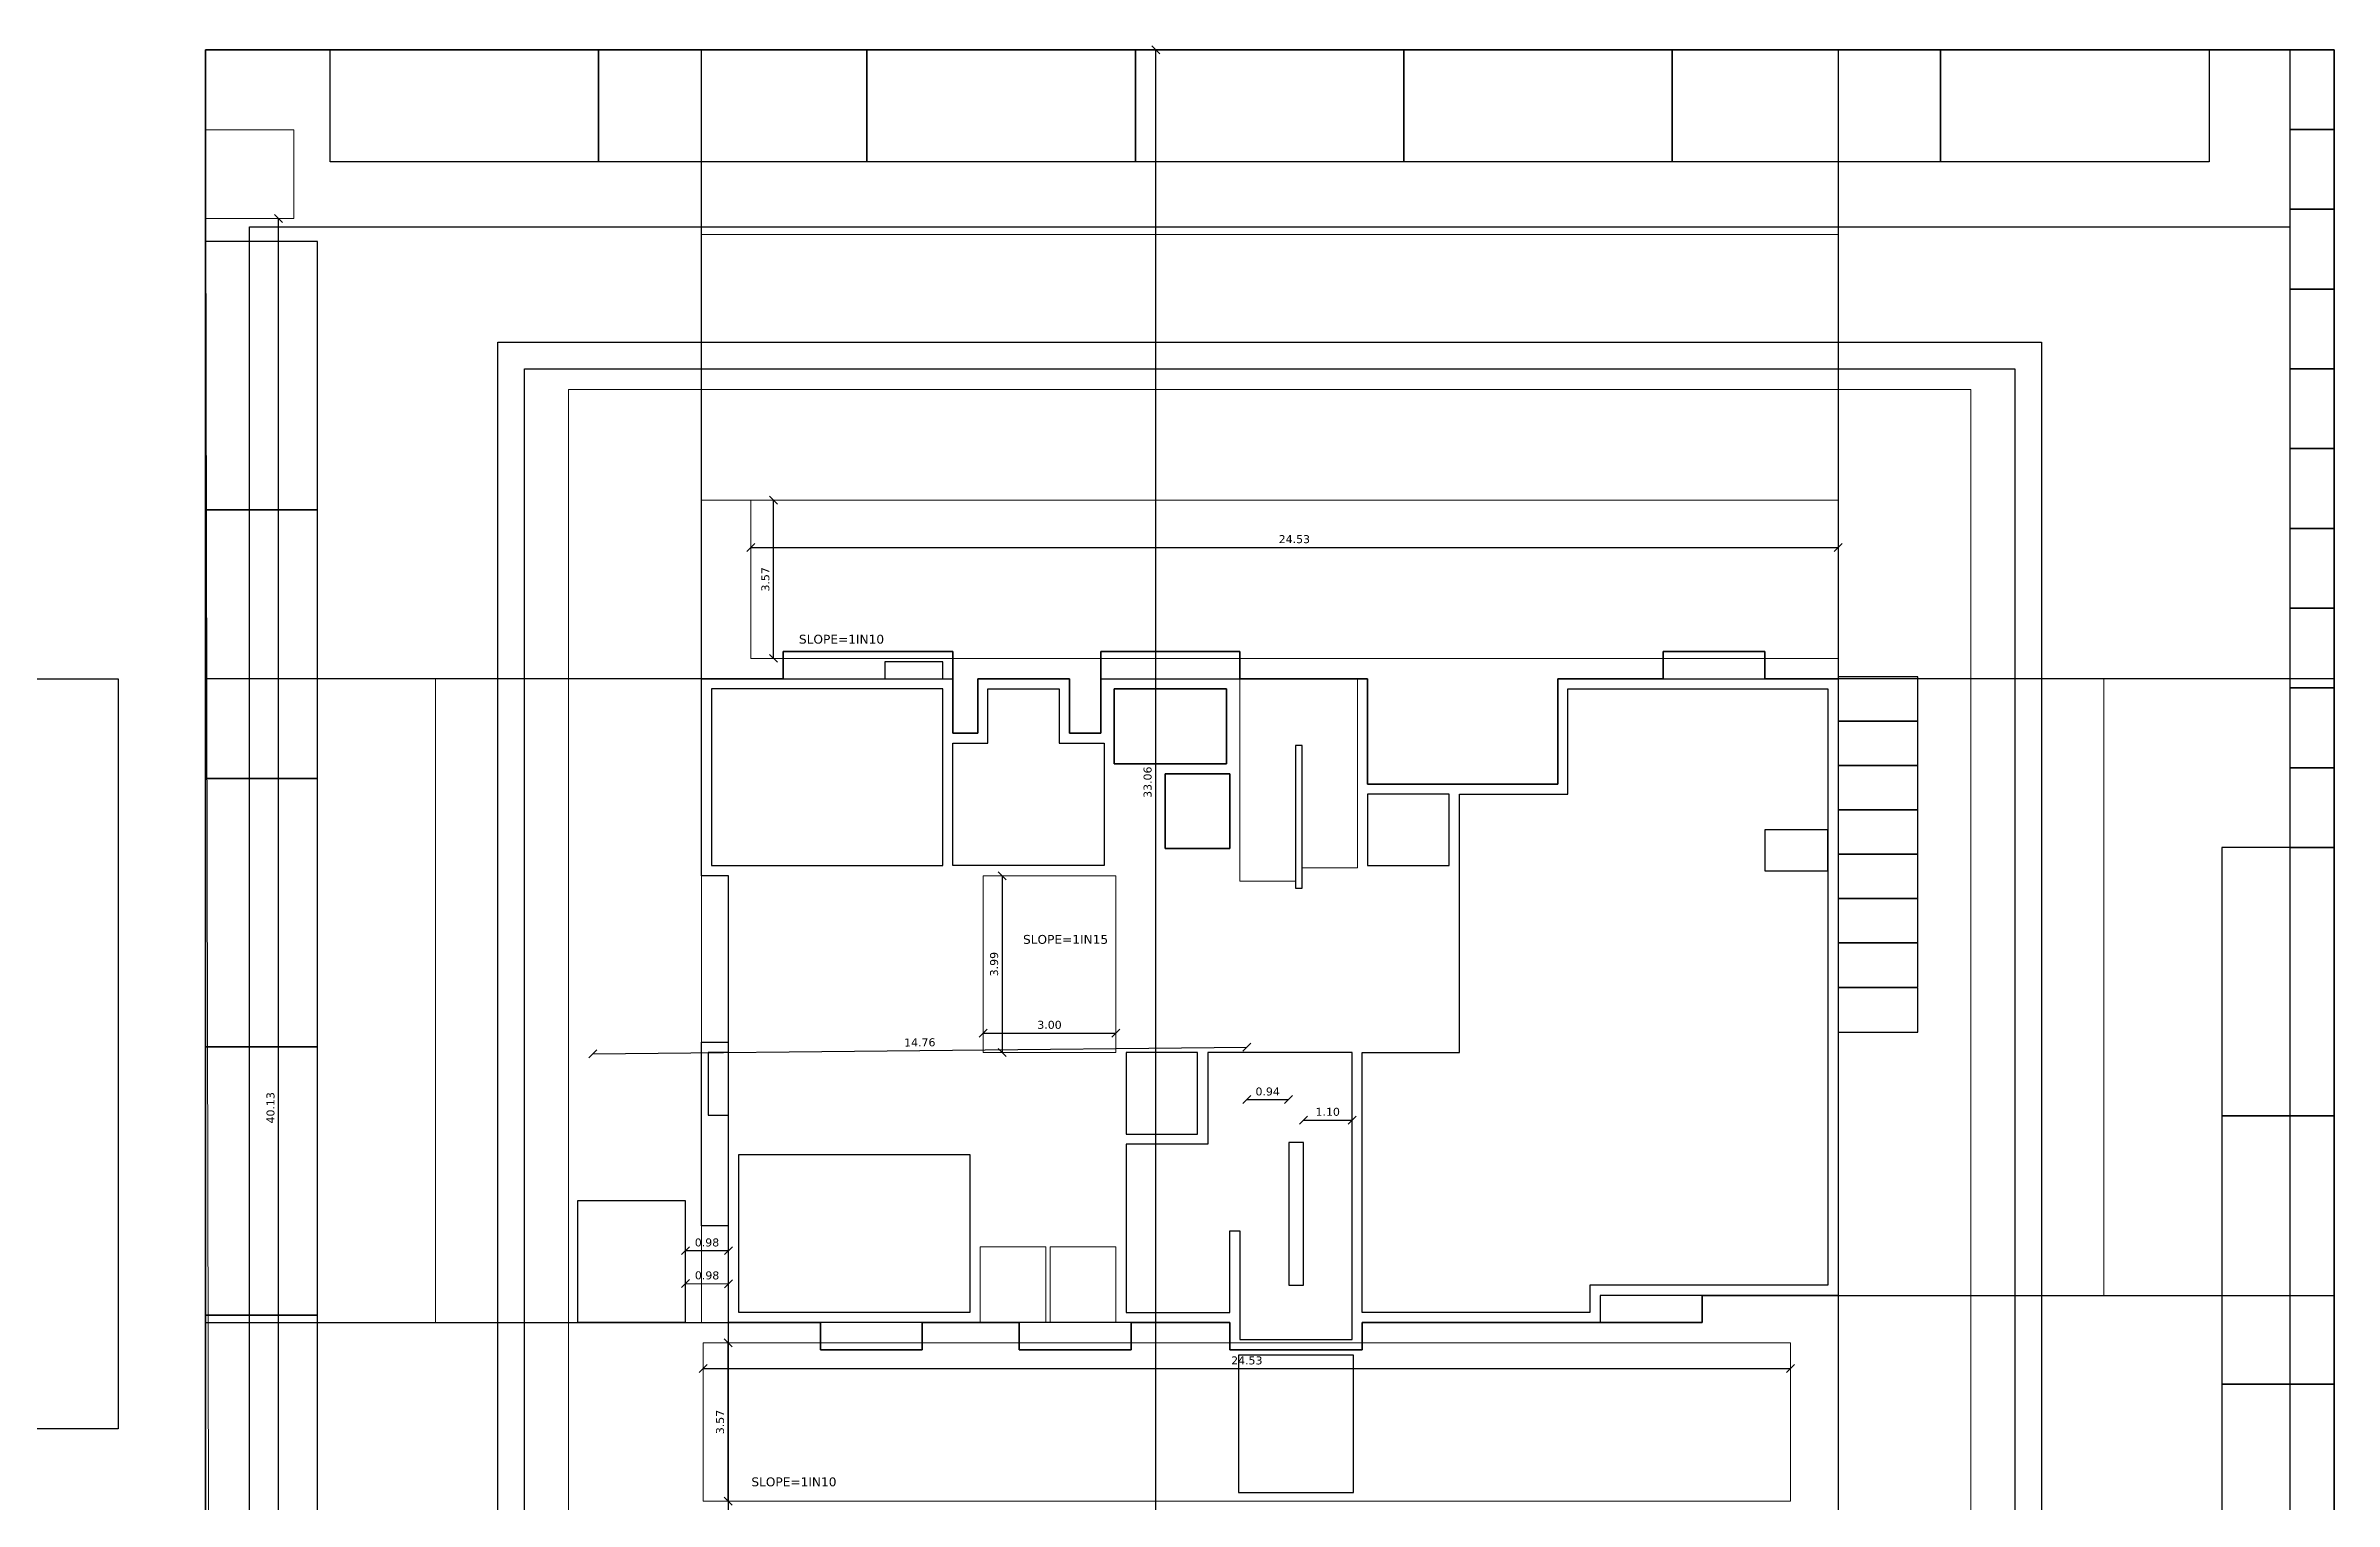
# Model space of a CAD drawing. Header units: metres. Extents: x 609 to 1377, y 679 to 857.
# Drawn here: x 965.8 to 1017.5, y 771.9 to 804.7 of the extents above; entities that cross this region are included whole.
import ezdxf

# ---------------------------------------------------------------- set-up
doc = ezdxf.new("R2010")
doc.units = ezdxf.units.M
doc.header["$MEASUREMENT"] = 0
doc.header["$PDMODE"] = 2
doc.header["$PDSIZE"] = 50
doc.layers.get('0').update_dxf_attribs({"lineweight": 0})
doc.layers.get('Defpoints').update_dxf_attribs({"lineweight": 0})
for name, color, linetype in [('BLK_1_BLDG_FOOT_PRINT', 1, 'Continuous'), ('BLK_1_FLR_0_AC_ROOM_1', 117, 'Continuous'), ('BLK_1_FLR_0_BATH', 205, 'Continuous'), ('BLK_1_FLR_0_CARPET_AREA', 10, 'Continuous'), ('BLK_1_FLR_0_EXIT_WIDTH_DOOR', 2, 'Continuous'), ('BLK_1_FLR_0_EXIT_WIDTH_STAIR', 1, 'Continuous'), ('BLK_1_FLR_0_LIFT_1', 30, 'Continuous'), ('BLK_1_FLR_0_REGULAR_ROOM_1', 117, 'Continuous'), ('BLK_1_FLR_0_REGULAR_ROOM_2', 117, 'Continuous'), ('BLK_1_FLR_0_REGULAR_ROOM_3', 117, 'Continuous'), ('BLK_1_FLR_0_WATER_CLOSET', 213, 'Continuous'), ('BLK_1_FLR_1_AC_ROOM_1', 117, 'Continuous'), ('BLK_1_LVL_-1_BSMNT_SIDE_SETBACK2', 102, 'Continuous'), ('BLK_1_LVL_0_BLDG_FOOT_PRINT', 1, 'Continuous'), ('BLK_1_LVL_0_FRONT_SETBACK', 2, 'Continuous'), ('BLK_1_LVL_0_REAR_SETBACK', 11, 'Continuous'), ('BLK_1_LVL_0_SIDE_SETBACK1', 171, 'Continuous'), ('BLK_1_LVL_0_SIDE_SETBACK2', 102, 'Continuous'), ('ELECTRICAL_ROOM', 51, 'Continuous'), ('GUARD_ROOM', 2, 'Continuous'), ('PLOT_BOUNDARY', 70, 'Continuous'), ('RWH', 130, 'Continuous'), ('SEPTIC_TANK', 146, 'Continuous')]:
    doc.layers.add(name, color=color, linetype=linetype)
for name, color, linetype, plot in [('BLK_1_COVERED_AREA', 140, 'Continuous', False), ('BLK_1_COVERED_AREA_DEDUCT', 140, 'Continuous', False), ('BLK_1_FLR_0_BLT_UP_AREA', 1, 'Continuous', False), ('BLK_1_FLR_0_BLT_UP_AREA_DEDUCT', 1, 'Continuous', False), ('BLK_1_FLR_0_DA_LIFT_1', 30, 'Continuous', False), ('BLK_1_MAX_HEIGHT_CAL_SET_BACK', 6, 'Continuous', False), ('PARKING_SLOT', 30, 'Continuous', False), ('TWO_WHEELER_PARKING', 2, 'Continuous', False)]:
    doc.layers.add(name, color=color, linetype=linetype, plot=plot)
for name, color, linetype, lineweight in [('BLK_1_DA_RAMP_1', 1, 'Continuous', 0), ('BLK_1_DRIVERS_TOILET', 165, 'Continuous', 0), ('BLK_1_FIRE_TENDER_MOVEMENT', 161, 'Continuous', 0), ('BLK_1_FLR_-1_VEHICLE_RAMP_1', 1, 'Continuous', 0), ('BLK_1_FLR_-1_VEHICLE_RAMP_2', 1, 'Continuous', 0), ('BLK_1_FLR_0_FIRESTAIR_1', 1, 'Continuous', 0), ('BLK_1_PLANTATION_GREENSTRIP', 81, 'Continuous', 0), ('BLK_i_WC_DRIVERS_TOILET', 160, 'Continuous', 0), ('DIST_EXIT', 7, 'Continuous', 0), ('SEGREGATED_TOILET', 1, 'Continuous', 0)]:
    doc.layers.add(name, color=color, linetype=linetype, lineweight=lineweight)
doc.styles.get("Standard").update_dxf_attribs({"font": 'verdana.ttf', "height": 0.18})
doc.dimstyles.get("Standard").update_dxf_attribs({"dimscale": 0, "dimtxt": 0.18, "dimasz": 0.18, "dimexe": 0.18, "dimexo": 0.0625, "dimgap": 0.09, "dimtad": 1, "dimtoh": 1, "dimzin": 0, "dimdsep": 46, "dimtxsty": 'Standard', "dimblk": 'OBLIQUE', "dimcen": 0.09, "dimse1": 1, "dimse2": 1, "dimadec": 0, "dimazin": 0, "dimtfac": 1, "dimtofl": 0, "dimtmove": 0, "dimatfit": 3, "dimldrblk": 'OBLIQUE', "dimfxl": 1, "dimtolj": 1, "dimtzin": 0, "dimarcsym": 0})

# ---------------------------------------------------------------- blocks, each defined once
blk = doc.blocks.new('_Oblique')
at = {"color": 0, "linetype": 'ByBlock', "lineweight": -2}
blk.add_line((-0.5, -0.5), (0.5, 0.5), dxfattribs=at)
blk = doc.blocks.new('*D123')
at = {"layer": 'Defpoints', "color": 0}
for p in [(980.275, 776.78), (981.25, 776.772), (981.25, 776.772)]:
    blk.add_point(p, dxfattribs=at)
at = {"layer": 'SEPTIC_TANK', "color": 0, "lineweight": -2}
blk.add_line((980.275, 776.78), (981.25, 776.772), dxfattribs=at)
at = {"layer": 'SEPTIC_TANK', "color": 0, "lineweight": -2, "xscale": 0.18, "yscale": 0.18, "zscale": 0.18}
for p, rotation in [((980.275, 776.78), 179.5605759455701), ((981.25, 776.772), 359.5605759455702)]:
    blk.add_blockref('_Oblique', p, dxfattribs=dict(at, rotation=rotation))
at = {"layer": 'SEPTIC_TANK', "color": 0, "insert": (980.764, 776.96), "char_height": 0.18, "attachment_point": 5, "rotation": 359.5606}
blk.add_mtext('\\A1;0.98', dxfattribs=at)
blk = doc.blocks.new('*D160')
at = {"layer": 'BLK_1_MAX_HEIGHT_CAL_SET_BACK', "color": 0, "lineweight": -2}
blk.add_line((990.889, 771.563), (990.889, 804.618), dxfattribs=at)
at = {"layer": 'Defpoints', "color": 0}
for p in [(989.645, 804.618), (990.889, 804.618), (987.805, 771.563)]:
    blk.add_point(p, dxfattribs=at)
at = {"layer": 'BLK_1_MAX_HEIGHT_CAL_SET_BACK', "color": 0, "lineweight": -2, "xscale": 0.18, "yscale": 0.18, "zscale": 0.18}
for p, rotation in [((990.889, 804.618), 90), ((990.889, 771.563), 270)]:
    blk.add_blockref('_Oblique', p, dxfattribs=dict(at, rotation=rotation))
at = {"layer": 'BLK_1_MAX_HEIGHT_CAL_SET_BACK', "color": 0, "insert": (990.705, 788.09), "char_height": 0.18, "attachment_point": 5, "rotation": 90}
blk.add_mtext('\\A1;33.06', dxfattribs=at)
blk = doc.blocks.new('*D164')
at = {"layer": 'Defpoints', "color": 0}
for p in [(978.186, 781.959), (992.944, 782.108), (992.944, 782.108)]:
    blk.add_point(p, dxfattribs=at)
at = {"layer": 'DIST_EXIT', "color": 0, "lineweight": -2}
blk.add_line((978.186, 781.959), (992.944, 782.108), dxfattribs=at)
at = {"layer": 'DIST_EXIT', "color": 0, "lineweight": -2, "xscale": 0.18, "yscale": 0.18, "zscale": 0.18}
for p, rotation in [((978.186, 781.959), 180.578067653812), ((992.944, 782.108), 0.5780676538120514)]:
    blk.add_blockref('_Oblique', p, dxfattribs=dict(at, rotation=rotation))
at = {"layer": 'DIST_EXIT', "color": 0, "insert": (985.563, 782.217), "char_height": 0.18, "attachment_point": 5, "rotation": 0.5781}
blk.add_mtext('\\A1;14.76', dxfattribs=at)
blk = doc.blocks.new('*D171')
at = {"layer": 'BLK_1_FLR_0_EXIT_WIDTH_DOOR', "color": 0, "lineweight": -2}
blk.add_line((992.944, 780.927), (993.883, 780.927), dxfattribs=at)
at = {"layer": 'Defpoints', "color": 0}
for p in [(992.944, 782.108), (993.883, 782.099), (993.883, 780.927)]:
    blk.add_point(p, dxfattribs=at)
at = {"layer": 'BLK_1_FLR_0_EXIT_WIDTH_DOOR', "color": 0, "lineweight": -2, "xscale": 0.18, "yscale": 0.18, "zscale": 0.18, "rotation": 180}
blk.add_blockref('_Oblique', (992.944, 780.927), dxfattribs=at)
at = {"layer": 'BLK_1_FLR_0_EXIT_WIDTH_DOOR', "color": 0, "lineweight": -2, "xscale": 0.18, "yscale": 0.18, "zscale": 0.18}
blk.add_blockref('_Oblique', (993.883, 780.927), dxfattribs=at)
at = {"layer": 'BLK_1_FLR_0_EXIT_WIDTH_DOOR', "color": 0, "insert": (993.413, 781.11), "char_height": 0.18, "attachment_point": 5}
blk.add_mtext('\\A1;0.94', dxfattribs=at)
blk = doc.blocks.new('*D172')
at = {"layer": 'BLK_1_FLR_0_EXIT_WIDTH_STAIR', "color": 0, "lineweight": -2}
blk.add_line((994.218, 780.467), (995.318, 780.467), dxfattribs=at)
at = {"layer": 'Defpoints', "color": 0}
for p in [(995.318, 780.467), (994.218, 779.806), (995.318, 779.806)]:
    blk.add_point(p, dxfattribs=at)
at = {"layer": 'BLK_1_FLR_0_EXIT_WIDTH_STAIR', "color": 0, "lineweight": -2, "xscale": 0.18, "yscale": 0.18, "zscale": 0.18, "rotation": 180}
blk.add_blockref('_Oblique', (994.218, 780.467), dxfattribs=at)
at = {"layer": 'BLK_1_FLR_0_EXIT_WIDTH_STAIR', "color": 0, "lineweight": -2, "xscale": 0.18, "yscale": 0.18, "zscale": 0.18}
blk.add_blockref('_Oblique', (995.318, 780.467), dxfattribs=at)
at = {"layer": 'BLK_1_FLR_0_EXIT_WIDTH_STAIR', "color": 0, "insert": (994.768, 780.651), "char_height": 0.18, "attachment_point": 5}
blk.add_mtext('\\A1;1.10', dxfattribs=at)
blk = doc.blocks.new('*D177')
at = {"layer": 'Defpoints', "color": 0, "linetype": 'ByBlock'}
for p in [(980.275, 777.519), (981.25, 777.519), (981.25, 777.519)]:
    blk.add_point(p, dxfattribs=at)
at = {"layer": 'SEPTIC_TANK', "color": 0, "linetype": 'ByBlock', "lineweight": -2}
blk.add_line((980.275, 777.519), (981.25, 777.519), dxfattribs=at)
at = {"layer": 'SEPTIC_TANK', "color": 0, "linetype": 'ByBlock', "lineweight": -2, "xscale": 0.18, "yscale": 0.18, "zscale": 0.18, "rotation": 180}
blk.add_blockref('_Oblique', (980.275, 777.519), dxfattribs=at)
at = {"layer": 'SEPTIC_TANK', "color": 0, "linetype": 'ByBlock', "lineweight": -2, "xscale": 0.18, "yscale": 0.18, "zscale": 0.18}
blk.add_blockref('_Oblique', (981.25, 777.519), dxfattribs=at)
at = {"layer": 'SEPTIC_TANK', "color": 0, "linetype": 'ByBlock', "insert": (980.762, 777.703), "char_height": 0.18, "attachment_point": 5}
blk.add_mtext('\\A1;0.98', dxfattribs=at)
blk = doc.blocks.new('*D327')
at = {"layer": 'BLK_1_DA_RAMP_1', "color": 0, "lineweight": -2}
blk.add_line((986.99, 782.43), (989.99, 782.43), dxfattribs=at)
at = {"layer": 'Defpoints', "color": 0}
for p in [(989.99, 782.43), (986.99, 781.991), (989.99, 781.991)]:
    blk.add_point(p, dxfattribs=at)
at = {"layer": 'BLK_1_DA_RAMP_1', "color": 0, "lineweight": -2, "xscale": 0.18, "yscale": 0.18, "zscale": 0.18, "rotation": 180}
blk.add_blockref('_Oblique', (986.99, 782.43), dxfattribs=at)
at = {"layer": 'BLK_1_DA_RAMP_1', "color": 0, "lineweight": -2, "xscale": 0.18, "yscale": 0.18, "zscale": 0.18}
blk.add_blockref('_Oblique', (989.99, 782.43), dxfattribs=at)
at = {"layer": 'BLK_1_DA_RAMP_1', "color": 0, "insert": (988.49, 782.614), "char_height": 0.18, "attachment_point": 5}
blk.add_mtext('\\A1;3.00', dxfattribs=at)
blk = doc.blocks.new('*D328')
at = {"layer": 'BLK_1_DA_RAMP_1', "color": 0, "lineweight": -2}
blk.add_line((987.425, 785.978), (987.425, 781.991), dxfattribs=at)
at = {"layer": 'Defpoints', "color": 0}
for p in [(986.99, 785.978), (986.99, 781.991), (987.425, 781.991)]:
    blk.add_point(p, dxfattribs=at)
at = {"layer": 'BLK_1_DA_RAMP_1', "color": 0, "lineweight": -2, "xscale": 0.18, "yscale": 0.18, "zscale": 0.18}
for p, rotation in [((987.425, 785.978), 90), ((987.425, 781.991), 270)]:
    blk.add_blockref('_Oblique', p, dxfattribs=dict(at, rotation=rotation))
at = {"layer": 'BLK_1_DA_RAMP_1', "color": 0, "insert": (987.241, 783.985), "char_height": 0.18, "attachment_point": 5, "rotation": 90}
blk.add_mtext('\\A1;3.99', dxfattribs=at)
blk = doc.blocks.new('*D335')
at = {"layer": 'Defpoints', "color": 0}
for p in [(971.097, 800.808), (971.443, 800.808), (971.922, 760.678)]:
    blk.add_point(p, dxfattribs=at)
at = {"layer": 'SEGREGATED_TOILET', "color": 0, "lineweight": -2}
blk.add_line((971.097, 760.678), (971.097, 800.808), dxfattribs=at)
at = {"layer": 'SEGREGATED_TOILET', "color": 0, "lineweight": -2, "xscale": 0.18, "yscale": 0.18, "zscale": 0.18}
for p, rotation in [((971.097, 800.808), 90), ((971.097, 760.678), 270)]:
    blk.add_blockref('_Oblique', p, dxfattribs=dict(at, rotation=rotation))
at = {"layer": 'SEGREGATED_TOILET', "color": 0, "insert": (970.914, 780.743), "char_height": 0.18, "attachment_point": 5, "rotation": 90}
blk.add_mtext('\\A1;40.13', dxfattribs=at)
blk = doc.blocks.new('*D336')
at = {"layer": 'BLK_1_FLR_-1_VEHICLE_RAMP_2', "color": 0, "lineweight": -2}
blk.add_line((981.748, 793.389), (1006.282, 793.389), dxfattribs=at)
at = {"layer": 'Defpoints', "color": 0}
for p in [(981.748, 794.451), (1006.282, 794.451), (1006.282, 793.389)]:
    blk.add_point(p, dxfattribs=at)
at = {"layer": 'BLK_1_FLR_-1_VEHICLE_RAMP_2', "color": 0, "lineweight": -2, "xscale": 0.18, "yscale": 0.18, "zscale": 0.18, "rotation": 180}
blk.add_blockref('_Oblique', (981.748, 793.389), dxfattribs=at)
at = {"layer": 'BLK_1_FLR_-1_VEHICLE_RAMP_2', "color": 0, "lineweight": -2, "xscale": 0.18, "yscale": 0.18, "zscale": 0.18}
blk.add_blockref('_Oblique', (1006.282, 793.389), dxfattribs=at)
at = {"layer": 'BLK_1_FLR_-1_VEHICLE_RAMP_2', "color": 0, "insert": (994.015, 793.573), "char_height": 0.18, "attachment_point": 5}
blk.add_mtext('\\A1;24.53', dxfattribs=at)
blk = doc.blocks.new('*D337')
at = {"layer": 'BLK_1_FLR_-1_VEHICLE_RAMP_2', "color": 0, "lineweight": -2}
blk.add_line((982.264, 790.885), (982.264, 794.451), dxfattribs=at)
at = {"layer": 'Defpoints', "color": 0}
for p in [(981.748, 794.451), (982.264, 794.451), (981.748, 790.885)]:
    blk.add_point(p, dxfattribs=at)
at = {"layer": 'BLK_1_FLR_-1_VEHICLE_RAMP_2', "color": 0, "lineweight": -2, "xscale": 0.18, "yscale": 0.18, "zscale": 0.18}
for p, rotation in [((982.264, 794.451), 90), ((982.264, 790.885), 270)]:
    blk.add_blockref('_Oblique', p, dxfattribs=dict(at, rotation=rotation))
at = {"layer": 'BLK_1_FLR_-1_VEHICLE_RAMP_2', "color": 0, "insert": (982.08, 792.668), "char_height": 0.18, "attachment_point": 5, "rotation": 90}
blk.add_mtext('\\A1;3.57', dxfattribs=at)
blk = doc.blocks.new('*D338')
at = {"layer": 'BLK_1_FLR_-1_VEHICLE_RAMP_1', "color": 0, "lineweight": -2}
blk.add_line((981.241, 771.869), (981.241, 775.436), dxfattribs=at)
at = {"layer": 'Defpoints', "color": 0}
for p in [(980.675, 775.436), (981.241, 775.436), (980.675, 771.869)]:
    blk.add_point(p, dxfattribs=at)
at = {"layer": 'BLK_1_FLR_-1_VEHICLE_RAMP_1', "color": 0, "lineweight": -2, "xscale": 0.18, "yscale": 0.18, "zscale": 0.18}
for p, rotation in [((981.241, 775.436), 90), ((981.241, 771.869), 270)]:
    blk.add_blockref('_Oblique', p, dxfattribs=dict(at, rotation=rotation))
at = {"layer": 'BLK_1_FLR_-1_VEHICLE_RAMP_1', "color": 0, "insert": (981.057, 773.653), "char_height": 0.18, "attachment_point": 5, "rotation": 90}
blk.add_mtext('\\A1;3.57', dxfattribs=at)
blk = doc.blocks.new('*D339')
at = {"layer": 'BLK_1_FLR_-1_VEHICLE_RAMP_1', "color": 0, "lineweight": -2}
blk.add_line((980.675, 774.857), (1005.208, 774.857), dxfattribs=at)
at = {"layer": 'Defpoints', "color": 0}
for p in [(980.675, 775.436), (1005.208, 775.436), (1005.208, 774.857)]:
    blk.add_point(p, dxfattribs=at)
at = {"layer": 'BLK_1_FLR_-1_VEHICLE_RAMP_1', "color": 0, "lineweight": -2, "xscale": 0.18, "yscale": 0.18, "zscale": 0.18, "rotation": 180}
blk.add_blockref('_Oblique', (980.675, 774.857), dxfattribs=at)
at = {"layer": 'BLK_1_FLR_-1_VEHICLE_RAMP_1', "color": 0, "lineweight": -2, "xscale": 0.18, "yscale": 0.18, "zscale": 0.18}
blk.add_blockref('_Oblique', (1005.208, 774.857), dxfattribs=at)
at = {"layer": 'BLK_1_FLR_-1_VEHICLE_RAMP_1', "color": 0, "insert": (992.942, 775.041), "char_height": 0.18, "attachment_point": 5}
blk.add_mtext('\\A1;24.53', dxfattribs=at)

msp = doc.modelspace()

# ---------------------------------------------------------------- linework, layer by layer
at = {"layer": 'BLK_1_BLDG_FOOT_PRINT'}
msp.add_lwpolyline([(981.25, 775.896), (981.25, 778.081), (980.637, 778.081), (980.637, 782.221), (981.25, 782.221), (981.25, 785.978), (980.637, 785.978), (980.637, 790.425), (982.478, 790.425), (982.478, 791.038), (986.31, 791.038), (986.31, 789.198), (986.871, 789.198), (986.871, 790.425), (988.941, 790.425), (988.941, 789.198), (989.645, 789.198), (989.645, 791.038), (992.788, 791.038), (992.788, 790.425), (995.668, 790.425), (995.668, 788.048), (999.957, 788.048), (999.957, 790.424), (1002.333, 790.424), (1002.333, 791.038), (1004.633, 791.038), (1004.633, 790.425), (1006.282, 790.425), (1006.282, 776.51), (1003.215, 776.51), (1003.215, 775.896), (995.548, 775.896), (995.548, 775.283), (992.558, 775.283), (992.558, 775.896), (990.335, 775.896), (990.335, 775.283), (987.805, 775.283), (987.805, 775.896), (985.62, 775.896), (985.62, 775.283), (983.32, 775.283), (983.32, 775.896)], close=True, dxfattribs=at)
at = {"layer": 'BLK_1_COVERED_AREA'}
msp.add_lwpolyline([(981.25, 775.896), (981.25, 778.081), (980.637, 778.081), (980.637, 782.221), (981.25, 782.221), (981.25, 785.978), (980.637, 785.978), (980.637, 790.425), (982.478, 790.425), (982.478, 791.038), (986.31, 791.038), (986.31, 789.198), (986.871, 789.198), (986.871, 790.425), (988.941, 790.425), (988.941, 789.198), (989.645, 789.198), (989.645, 791.038), (992.788, 791.038), (992.788, 790.425), (995.668, 790.425), (995.668, 788.048), (999.957, 788.048), (999.957, 790.424), (1002.333, 790.424), (1002.333, 791.038), (1004.633, 791.038), (1004.633, 790.425), (1006.282, 790.425), (1006.282, 776.51), (1003.215, 776.51), (1003.215, 775.896), (995.548, 775.896), (995.548, 775.283), (992.558, 775.283), (992.558, 775.896), (990.335, 775.896), (990.335, 775.283), (987.805, 775.283), (987.805, 775.896), (985.62, 775.896), (985.62, 775.283), (983.32, 775.283), (983.32, 775.896)], close=True, dxfattribs=at)
at = {"layer": 'BLK_1_COVERED_AREA_DEDUCT'}
for points in [[(984.777, 790.425), (986.08, 790.425), (986.08, 790.808), (984.777, 790.808)], [(1004.633, 786.093), (1006.052, 786.093), (1006.052, 787.013), (1004.633, 787.013)], [(980.789, 780.573), (981.25, 780.573), (981.25, 781.991), (980.789, 781.991)], [(993.887, 776.739), (994.219, 776.739), (994.219, 779.959), (993.887, 779.959)]]:
    msp.add_lwpolyline(points, close=True, dxfattribs=at)
at = {"layer": 'BLK_1_DA_RAMP_1'}
msp.add_lwpolyline([(989.99, 781.991), (986.99, 781.991), (986.99, 785.978), (989.99, 785.978)], close=True, dxfattribs=at)
at = {"layer": 'BLK_1_DRIVERS_TOILET'}
msp.add_lwpolyline([(988.407, 777.602), (986.923, 777.602), (986.923, 775.896), (988.407, 775.896)], close=True, dxfattribs=at)
at = {"layer": 'BLK_1_FIRE_TENDER_MOVEMENT'}
for points in [[(980.637, 794.451), (1006.282, 794.451), (1006.282, 800.451), (980.637, 800.451)], [(974.637, 775.896), (980.637, 775.896), (980.637, 790.425), (974.637, 790.425)], [(1006.282, 790.425), (1012.282, 790.425), (1012.282, 776.51), (1006.282, 776.51)]]:
    msp.add_lwpolyline(points, close=True, dxfattribs=at)
at = {"layer": 'BLK_1_FLR_-1_VEHICLE_RAMP_1'}
msp.add_lwpolyline([(980.675, 771.869), (1005.208, 771.869), (1005.208, 775.436), (980.675, 775.436)], close=True, dxfattribs=at)
at = {"layer": 'BLK_1_FLR_-1_VEHICLE_RAMP_2'}
msp.add_lwpolyline([(981.748, 790.885), (1006.282, 790.885), (1006.282, 794.451), (981.748, 794.451)], close=True, dxfattribs=at)
at = {"layer": 'BLK_1_FLR_0_AC_ROOM_1', "color": 1}
msp.add_lwpolyline([(995.548, 781.991), (997.738, 781.991), (997.738, 787.818), (1000.187, 787.818), (1000.187, 790.194), (1006.052, 790.194), (1006.052, 776.74), (1000.685, 776.74), (1000.685, 776.126), (995.548, 776.126)], close=True, dxfattribs=at)
at = {"layer": 'BLK_1_FLR_0_BATH'}
msp.add_lwpolyline([(989.952, 788.508), (992.482, 788.508), (992.482, 790.195), (989.952, 790.195)], close=True, dxfattribs=at)
at = {"layer": 'BLK_1_FLR_0_BLT_UP_AREA', "color": 3}
msp.add_lwpolyline([(980.637, 790.425), (986.31, 790.425), (986.31, 789.198), (986.871, 789.198), (986.871, 790.425), (988.941, 790.425), (988.941, 789.198), (989.645, 789.198), (989.645, 790.425), (995.668, 790.425), (995.668, 788.048), (999.957, 788.048), (999.957, 790.425), (1006.282, 790.425), (1006.282, 776.51), (1000.915, 776.51), (1000.915, 775.896), (995.548, 775.896), (995.548, 775.283), (992.558, 775.283), (992.558, 775.896), (981.25, 775.896), (981.25, 785.978), (980.637, 785.978)], close=True, dxfattribs=at)
at = {"layer": 'BLK_1_FLR_0_BLT_UP_AREA_DEDUCT', "color": 3}
for points in [[(994.038, 785.701), (994.188, 785.701), (994.188, 788.921), (994.038, 788.921)], [(993.887, 776.739), (994.219, 776.739), (994.219, 779.959), (993.887, 779.959)]]:
    msp.add_lwpolyline(points, close=True, dxfattribs=at)
at = {"layer": 'BLK_1_FLR_0_CARPET_AREA', "color": 25}
for points in [[(980.867, 786.208), (986.08, 786.208), (986.08, 790.195), (980.867, 790.195)], [(986.31, 788.968), (987.101, 788.968), (987.101, 790.195), (988.711, 790.195), (988.711, 788.968), (989.722, 788.968), (989.722, 786.208), (986.31, 786.208)], [(989.952, 790.195), (992.482, 790.195), (992.482, 788.508), (989.952, 788.508)], [(995.548, 781.991), (997.738, 781.991), (997.738, 787.818), (1000.187, 787.818), (1000.187, 790.194), (1006.052, 790.194), (1006.052, 776.74), (1000.685, 776.74), (1000.685, 776.126), (995.548, 776.126)], [(991.098, 788.278), (992.558, 788.278), (992.558, 786.591), (991.098, 786.591)], [(990.22, 776.126), (992.558, 776.126), (992.558, 777.966), (992.788, 777.966), (992.788, 775.513), (995.318, 775.513), (995.318, 781.991), (992.06, 781.991), (992.06, 779.921), (990.22, 779.921)], [(981.48, 779.691), (986.693, 779.691), (986.693, 776.126), (981.48, 776.126)]]:
    msp.add_lwpolyline(points, close=True, dxfattribs=at)
at = {"layer": 'BLK_1_FLR_0_DA_LIFT_1'}
msp.add_lwpolyline([(995.668, 786.208), (997.508, 786.208), (997.508, 787.818), (995.668, 787.818)], close=True, dxfattribs=at)
at = {"layer": 'BLK_1_FLR_0_FIRESTAIR_1'}
msp.add_lwpolyline([(992.788, 785.854), (992.788, 790.425), (995.438, 790.425), (995.438, 786.161), (994.188, 786.161), (994.188, 788.921), (994.038, 788.921), (994.038, 785.854)], close=True, dxfattribs=at)
at = {"layer": 'BLK_1_FLR_0_LIFT_1'}
msp.add_lwpolyline([(990.22, 780.151), (991.83, 780.151), (991.83, 781.991), (990.22, 781.991)], close=True, dxfattribs=at)
at = {"layer": 'BLK_1_FLR_0_REGULAR_ROOM_1', "color": 1}
msp.add_lwpolyline([(981.48, 779.691), (986.693, 779.691), (986.693, 776.126), (981.48, 776.126)], close=True, dxfattribs=at)
at = {"layer": 'BLK_1_FLR_0_REGULAR_ROOM_2', "color": 1}
msp.add_lwpolyline([(986.31, 788.968), (987.101, 788.968), (987.101, 790.195), (988.711, 790.195), (988.711, 788.968), (989.722, 788.968), (989.722, 786.208), (986.31, 786.208)], close=True, dxfattribs=at)
at = {"layer": 'BLK_1_FLR_0_REGULAR_ROOM_3', "color": 1}
msp.add_lwpolyline([(990.22, 776.126), (992.558, 776.126), (992.558, 777.966), (992.788, 777.966), (992.788, 775.513), (995.318, 775.513), (995.318, 781.991), (992.06, 781.991), (992.06, 779.921), (990.22, 779.921)], close=True, dxfattribs=at)
at = {"layer": 'BLK_1_FLR_0_WATER_CLOSET'}
msp.add_lwpolyline([(991.098, 786.591), (992.558, 786.591), (992.558, 788.278), (991.098, 788.278)], close=True, dxfattribs=at)
at = {"layer": 'BLK_1_FLR_1_AC_ROOM_1'}
for points in [[(969.443, 804.618), (1017.475, 804.618), (1017.475, 760.678), (969.443, 760.678)], [(976.043, 798.018), (1010.875, 798.018), (1010.875, 767.278), (976.043, 767.278)], [(976.643, 797.418), (1010.275, 797.418), (1010.275, 767.878), (976.643, 767.878)]]:
    msp.add_lwpolyline(points, close=True, dxfattribs=at)
at = {"layer": 'BLK_1_LVL_-1_BSMNT_SIDE_SETBACK2'}
msp.add_lwpolyline([(958.678, 773.5, 0.174626), (960.093, 776.51), (960.115, 786.285), (956.282, 786.285), (956.282, 790.425), (967.475, 790.425), (967.475, 773.5)], format="xyb", close=True, dxfattribs=at)
at = {"layer": 'BLK_1_LVL_0_BLDG_FOOT_PRINT'}
msp.add_lwpolyline([(981.25, 775.896), (981.25, 778.081), (980.637, 778.081), (980.637, 782.221), (981.25, 782.221), (981.25, 785.978), (980.637, 785.978), (980.637, 790.425), (982.478, 790.425), (982.478, 791.038), (986.31, 791.038), (986.31, 789.198), (986.871, 789.198), (986.871, 790.425), (988.941, 790.425), (988.941, 789.198), (989.645, 789.198), (989.645, 791.038), (992.788, 791.038), (992.788, 790.425), (995.668, 790.425), (995.668, 788.048), (999.957, 788.048), (999.957, 790.424), (1002.333, 790.424), (1002.333, 791.038), (1004.633, 791.038), (1004.633, 790.425), (1006.282, 790.425), (1006.282, 776.51), (1003.215, 776.51), (1003.215, 775.896), (995.548, 775.896), (995.548, 775.283), (992.558, 775.283), (992.558, 775.896), (990.335, 775.896), (990.335, 775.283), (987.805, 775.283), (987.805, 775.896), (985.62, 775.896), (985.62, 775.283), (983.32, 775.283), (983.32, 775.896)], close=True, dxfattribs=at)
at = {"layer": 'BLK_1_LVL_0_FRONT_SETBACK'}
msp.add_lwpolyline([(981.25, 775.896), (983.32, 775.896), (983.32, 775.283), (985.62, 775.283), (985.62, 775.896), (987.805, 775.896), (987.805, 775.283), (990.335, 775.283), (990.335, 775.896), (992.558, 775.896), (992.558, 775.283), (995.548, 775.283), (995.548, 775.896), (1003.215, 775.896), (1003.215, 776.51), (1006.282, 776.51), (1006.282, 760.678), (981.25, 760.678)], close=True, dxfattribs=at)
at = {"layer": 'BLK_1_LVL_0_REAR_SETBACK'}
msp.add_lwpolyline([(980.637, 790.425), (980.637, 804.618), (1006.282, 804.618), (1006.282, 790.425), (1004.633, 790.425), (1004.633, 791.038), (1002.333, 791.038), (1002.333, 790.424), (999.957, 790.425), (999.957, 788.048), (995.668, 788.048), (995.668, 790.425), (992.788, 790.425), (992.788, 791.038), (989.645, 791.038), (989.645, 789.198), (988.941, 789.198), (988.941, 790.425), (986.871, 790.425), (986.871, 789.198), (986.31, 789.198), (986.31, 791.038), (982.478, 791.038), (982.478, 790.425)], close=True, dxfattribs=at)
at = {"layer": 'BLK_1_LVL_0_SIDE_SETBACK1'}
msp.add_lwpolyline([(981.25, 775.896), (981.25, 778.081), (980.637, 778.081), (980.637, 782.221), (981.25, 782.221), (981.25, 785.978), (980.637, 785.978), (980.637, 790.425), (969.443, 790.425), (969.443, 775.896)], close=True, dxfattribs=at)
at = {"layer": 'BLK_1_LVL_0_SIDE_SETBACK2'}
msp.add_lwpolyline([(1006.282, 776.51), (1017.475, 776.51), (1017.475, 790.425), (1006.282, 790.425)], close=True, dxfattribs=at)
at = {"layer": 'BLK_1_PLANTATION_GREENSTRIP'}
msp.add_lwpolyline([(969.533, 760.678), (969.443, 804.618), (1017.475, 804.618), (1017.475, 760.678), (1009.282, 760.678), (1009.282, 796.951), (977.637, 796.951), (977.637, 760.678)], close=True, dxfattribs=at)
at = {"layer": 'BLK_i_WC_DRIVERS_TOILET'}
msp.add_lwpolyline([(988.507, 777.602), (989.99, 777.602), (989.99, 775.896), (988.507, 775.896)], close=True, dxfattribs=at)
at = {"layer": 'ELECTRICAL_ROOM'}
msp.add_lwpolyline([(980.867, 786.208), (986.08, 786.208), (986.08, 790.195), (980.867, 790.195)], close=True, dxfattribs=at)
at = {"layer": 'GUARD_ROOM'}
msp.add_lwpolyline([(992.753, 772.063), (995.353, 772.063), (995.353, 775.163), (992.753, 775.163)], close=True, dxfattribs=at)
at = {"layer": 'PARKING_SLOT', "linetype": 'Continuous'}
for points in [[(978.313, 804.618), (978.313, 802.088), (972.257, 802.088), (972.257, 804.618)], [(984.37, 804.618), (984.37, 802.088), (978.313, 802.088), (978.313, 804.618)], [(990.427, 804.618), (990.427, 802.088), (984.37, 802.088), (984.37, 804.618)], [(996.483, 804.618), (996.483, 802.088), (990.427, 802.088), (990.427, 804.618)], [(1002.54, 804.618), (1002.54, 802.088), (996.483, 802.088), (996.483, 804.618)], [(1008.597, 804.618), (1008.597, 802.088), (1002.54, 802.088), (1002.54, 804.618)], [(1014.653, 804.618), (1014.653, 802.088), (1008.597, 802.088), (1008.597, 804.618)], [(969.443, 794.233), (971.973, 794.233), (971.973, 800.289), (969.443, 800.289)], [(969.443, 788.176), (971.973, 788.176), (971.973, 794.233), (969.443, 794.233)], [(969.443, 782.119), (971.973, 782.119), (971.973, 788.176), (969.443, 788.176)], [(1014.945, 780.561), (1017.475, 780.561), (1017.475, 786.618), (1014.945, 786.618)], [(969.443, 776.063), (971.973, 776.063), (971.973, 782.119), (969.443, 782.119)], [(1014.945, 774.505), (1017.475, 774.505), (1017.475, 780.561), (1014.945, 780.561)], [(969.443, 770.006), (971.973, 770.006), (971.973, 776.063), (969.443, 776.063)], [(1014.945, 768.448), (1017.475, 768.448), (1017.475, 774.505), (1014.945, 774.505)]]:
    msp.add_lwpolyline(points, close=True, dxfattribs=at)
at = {"layer": 'PLOT_BOUNDARY', "linetype": 'ByBlock'}
msp.add_lwpolyline([(969.443, 804.618), (1017.475, 804.618), (1017.475, 760.678), (969.443, 760.678)], close=True, dxfattribs=at)
at = {"layer": 'RWH'}
msp.add_lwpolyline([(969.443, 760.678), (970.44, 760.678), (970.44, 800.621), (1016.478, 800.621), (1016.478, 760.678), (1017.475, 760.678), (1017.475, 804.618), (969.443, 804.618)], close=True, dxfattribs=at)
at = {"layer": 'SEGREGATED_TOILET'}
msp.add_lwpolyline([(969.443, 800.808), (971.443, 800.808), (971.443, 802.808), (969.443, 802.808)], close=True, dxfattribs=at)
at = {"layer": 'SEPTIC_TANK', "linetype": 'ByBlock'}
msp.add_lwpolyline([(977.838, 775.904), (980.275, 775.904), (980.275, 778.645), (977.838, 778.645)], close=True, dxfattribs=at)
at = {"layer": 'TWO_WHEELER_PARKING', "linetype": 'Continuous'}
for points in [[(1016.475, 804.618), (1016.475, 802.818), (1017.475, 802.818), (1017.475, 804.618)], [(1016.475, 802.818), (1016.475, 801.018), (1017.475, 801.018), (1017.475, 802.818)], [(1016.475, 801.018), (1016.475, 799.218), (1017.475, 799.218), (1017.475, 801.018)], [(1016.475, 799.218), (1016.475, 797.418), (1017.475, 797.418), (1017.475, 799.218)], [(1016.475, 797.418), (1016.475, 795.618), (1017.475, 795.618), (1017.475, 797.418)], [(1016.475, 795.618), (1016.475, 793.818), (1017.475, 793.818), (1017.475, 795.618)], [(1016.478, 793.818), (1016.478, 792.018), (1017.478, 792.018), (1017.478, 793.818)], [(1016.478, 792.018), (1016.478, 790.218), (1017.478, 790.218), (1017.478, 792.018)], [(1006.282, 789.467), (1008.082, 789.467), (1008.082, 790.467), (1006.282, 790.467)], [(1016.475, 790.218), (1016.475, 788.418), (1017.475, 788.418), (1017.475, 790.218)], [(1006.282, 788.467), (1008.082, 788.467), (1008.082, 789.467), (1006.282, 789.467)], [(1006.282, 787.467), (1008.082, 787.467), (1008.082, 788.467), (1006.282, 788.467)], [(1016.475, 788.418), (1016.475, 786.618), (1017.475, 786.618), (1017.475, 788.418)], [(1006.282, 786.467), (1008.082, 786.467), (1008.082, 787.467), (1006.282, 787.467)], [(1006.282, 785.467), (1008.082, 785.467), (1008.082, 786.467), (1006.282, 786.467)], [(1006.282, 784.467), (1008.082, 784.467), (1008.082, 785.467), (1006.282, 785.467)], [(1006.282, 783.467), (1008.082, 783.467), (1008.082, 784.467), (1006.282, 784.467)], [(1006.282, 782.451), (1008.082, 782.451), (1008.082, 783.451), (1006.282, 783.451)]]:
    msp.add_lwpolyline(points, close=True, dxfattribs=at)

# ---------------------------------------------------------------- texts
at = {"layer": 'BLK_1_DA_RAMP_1', "insert": (988.853, 784.643), "char_height": 0.2, "width": 2.4, "attachment_point": 2}
msp.add_mtext('SLOPE=1IN15', dxfattribs=at)
at = {"layer": 'BLK_1_FLR_-1_VEHICLE_RAMP_1', "insert": (982.723, 772.402), "char_height": 0.2, "width": 2.4, "attachment_point": 2}
msp.add_mtext('SLOPE=1IN10', dxfattribs=at)
at = {"layer": 'BLK_1_FLR_-1_VEHICLE_RAMP_2', "insert": (983.797, 791.417), "char_height": 0.2, "width": 2.4, "attachment_point": 2}
msp.add_mtext('SLOPE=1IN10', dxfattribs=at)

# ---------------------------------------------------------------- dimensions: what is measured, and where the dimension line sits
at = {"layer": 'BLK_1_DA_RAMP_1', "color": 2}
dim = msp.add_linear_dim(base=(987.425, 781.991), p1=(986.99, 785.978), p2=(986.99, 781.991), angle=90, dimstyle='Standard', override={"dimscale": 1}, dxfattribs=at)
dim.commit()
dim.dimension.update_dxf_attribs({"geometry": '*D328', "text_midpoint": (987.241, 783.985)})
at = {"layer": 'BLK_1_DA_RAMP_1', "color": 1}
dim = msp.add_linear_dim(base=(989.99, 782.43), p1=(986.99, 781.991), p2=(989.99, 781.991), dimstyle='Standard', override={"dimscale": 1}, dxfattribs=at)
dim.commit()
dim.dimension.update_dxf_attribs({"geometry": '*D327', "text_midpoint": (988.49, 782.614)})
at = {"layer": 'BLK_1_FLR_-1_VEHICLE_RAMP_1', "color": 1}
dim = msp.add_linear_dim(base=(1005.208, 774.857), p1=(980.675, 775.436), p2=(1005.208, 775.436), dimstyle='Standard', override={"dimscale": 1}, dxfattribs=at)
dim.commit()
dim.dimension.update_dxf_attribs({"geometry": '*D339', "text_midpoint": (992.942, 775.041)})
at = {"layer": 'BLK_1_FLR_-1_VEHICLE_RAMP_1', "color": 2}
dim = msp.add_linear_dim(base=(981.241, 775.436), p1=(980.675, 771.869), p2=(980.675, 775.436), angle=90, dimstyle='Standard', override={"dimscale": 1}, dxfattribs=at)
dim.commit()
dim.dimension.update_dxf_attribs({"geometry": '*D338', "text_midpoint": (981.057, 773.653)})
at = {"layer": 'BLK_1_FLR_-1_VEHICLE_RAMP_2', "color": 1}
dim = msp.add_linear_dim(base=(1006.282, 793.389), p1=(981.748, 794.451), p2=(1006.282, 794.451), dimstyle='Standard', override={"dimscale": 1}, dxfattribs=at)
dim.commit()
dim.dimension.update_dxf_attribs({"geometry": '*D336', "text_midpoint": (994.015, 793.573)})
at = {"layer": 'BLK_1_FLR_-1_VEHICLE_RAMP_2', "color": 2}
dim = msp.add_linear_dim(base=(982.264, 794.451), p1=(981.748, 790.885), p2=(981.748, 794.451), angle=90, dimstyle='Standard', override={"dimscale": 1}, dxfattribs=at)
dim.commit()
dim.dimension.update_dxf_attribs({"geometry": '*D337', "text_midpoint": (982.08, 792.668)})
at = {"layer": 'BLK_1_FLR_0_EXIT_WIDTH_DOOR'}
dim = msp.add_linear_dim(base=(993.883, 780.927), p1=(992.944, 782.108), p2=(993.883, 782.099), dimstyle='Standard', override={"dimscale": 1}, dxfattribs=at)
dim.commit()
dim.dimension.update_dxf_attribs({"geometry": '*D171', "text_midpoint": (993.413, 781.11)})
at = {"layer": 'BLK_1_FLR_0_EXIT_WIDTH_STAIR'}
dim = msp.add_linear_dim(base=(995.318, 780.467), p1=(994.218, 779.806), p2=(995.318, 779.806), dimstyle='Standard', override={"dimscale": 1}, dxfattribs=at)
dim.commit()
dim.dimension.update_dxf_attribs({"geometry": '*D172', "text_midpoint": (994.768, 780.651)})
at = {"layer": 'BLK_1_MAX_HEIGHT_CAL_SET_BACK', "color": 6}
dim = msp.add_linear_dim(base=(990.8891, 804.6179), p1=(987.8051, 771.5628), p2=(989.6451, 804.6179), angle=90, dimstyle='Standard', override={"dimscale": 1}, dxfattribs=at)
dim.commit()
dim.dimension.update_dxf_attribs({"geometry": '*D160', "text_midpoint": (990.7054, 788.0904)})
at = {"layer": 'DIST_EXIT'}
dim = msp.add_aligned_dim(p1=(978.186, 781.959), p2=(992.944, 782.108), distance=0, dimstyle='Standard', override={"dimscale": 1}, dxfattribs=at)
dim.commit()
dim.dimension.update_dxf_attribs({"geometry": '*D164', "text_midpoint": (985.563, 782.217)})
at = {"layer": 'SEGREGATED_TOILET'}
dim = msp.add_linear_dim(base=(971.097, 800.808), p1=(971.922, 760.678), p2=(971.443, 800.808), angle=90, dimstyle='Standard', override={"dimscale": 1}, dxfattribs=at)
dim.commit()
dim.dimension.update_dxf_attribs({"geometry": '*D335', "text_midpoint": (970.914, 780.743)})
at = {"layer": 'SEPTIC_TANK', "color": 1, "linetype": 'ByBlock'}
dim = msp.add_linear_dim(base=(981.2501, 777.5186), p1=(980.2748, 777.5186), p2=(981.2501, 777.5186), dimstyle='Standard', override={"dimscale": 1}, dxfattribs=at)
dim.commit()
dim.dimension.update_dxf_attribs({"geometry": '*D177', "text_midpoint": (980.7624, 777.7027)})
at = {"layer": 'SEPTIC_TANK', "color": 2}
dim = msp.add_aligned_dim(p1=(980.275, 776.78), p2=(981.25, 776.772), distance=0, dimstyle='Standard', override={"dimscale": 1}, dxfattribs=at)
dim.commit()
dim.dimension.update_dxf_attribs({"geometry": '*D123', "text_midpoint": (980.764, 776.96)})

doc.saveas('drawing.dxf')
